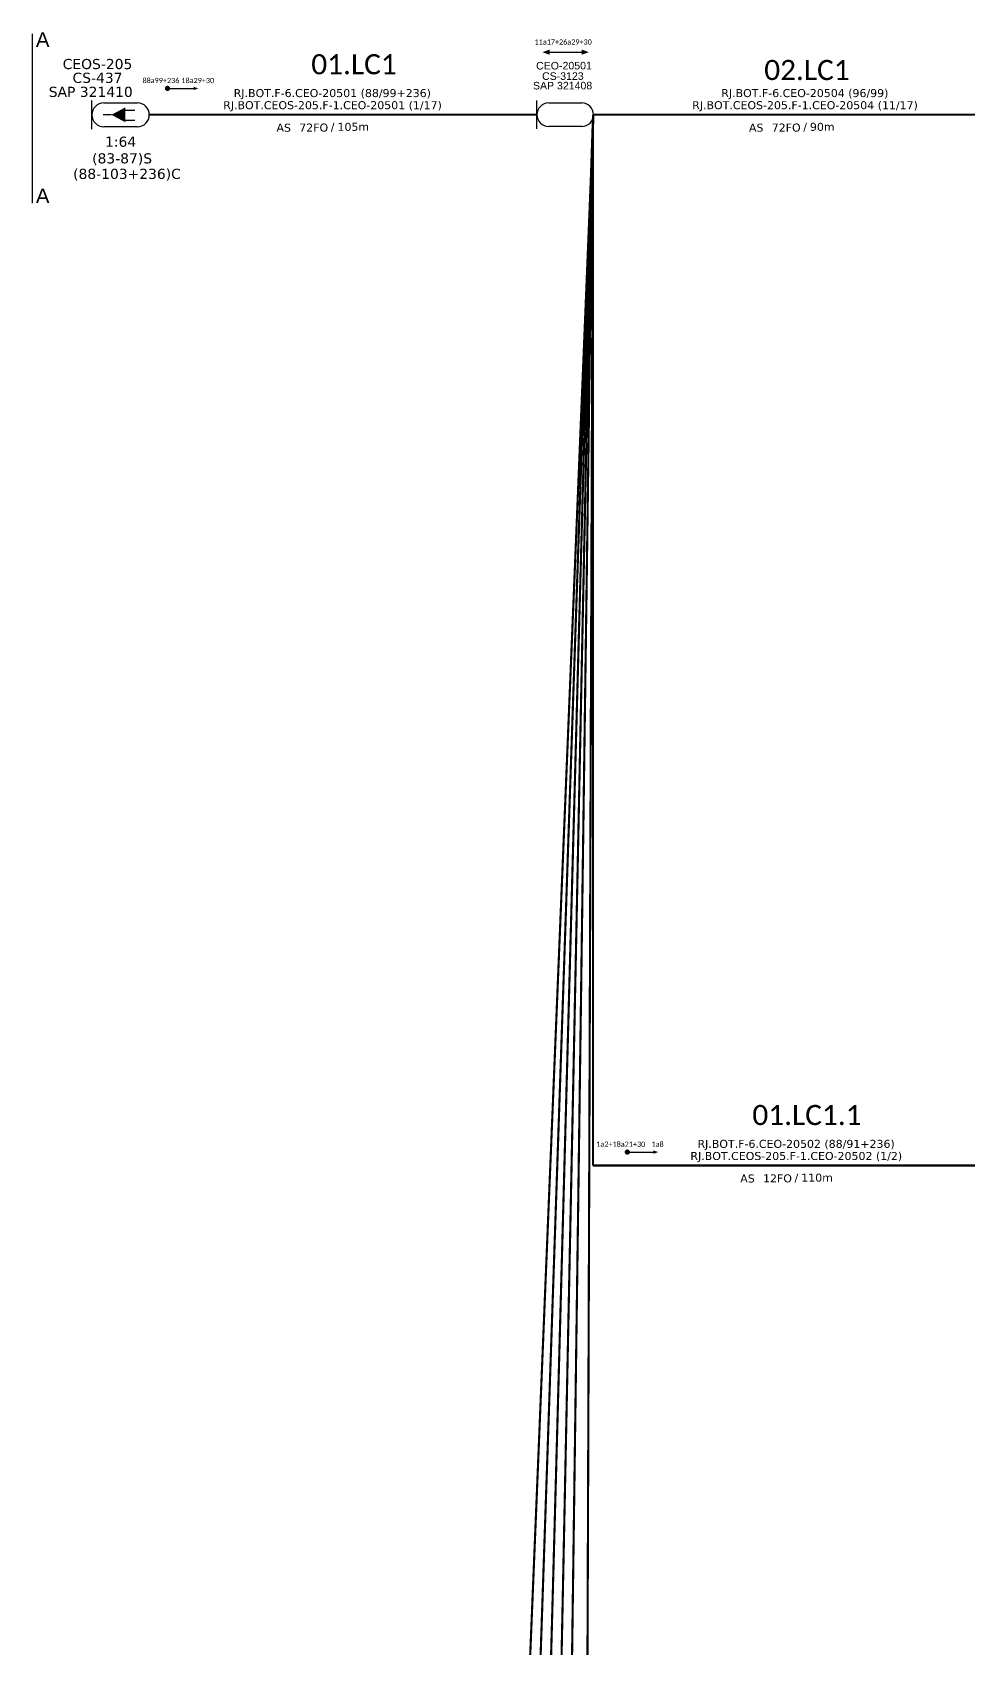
# Model space of a CAD drawing. Header units: millimetres. Extents: x 4089310 to 4461670, y -135350 to 284039.
# Drawn here: x 4094705 to 4187878, y 17401 to 178128 of the extents above; entities that cross this region are included whole.
import ezdxf
from ezdxf.enums import TextEntityAlignment as Align

# ---------------------------------------------------------------- set-up
doc = ezdxf.new("R2010")
doc.units = ezdxf.units.MM
for name, color, linetype, lineweight in [("20.0-LEGENDA DOS CDO'S", 1, 'Continuous', 0), ('20.2-CDO_POSTE', 1, 'Continuous', 5), ('40.1-ETIQUETAS', 1, 'Continuous', 20)]:
    doc.layers.add(name, color=color, linetype=linetype, lineweight=lineweight)
for name, color, linetype in [('20.4-CEOS', 1, 'Continuous'), ('CAP a instalar', 1, 'Continuous'), ('SETA', 7, 'Continuous')]:
    doc.layers.add(name, color=color, linetype=linetype)
doc.styles.add('ARIAL', font='arial.ttf')
doc.styles.add('siredit', font='verdana.ttf')
doc.styles.get("Standard").update_dxf_attribs({"font": 'arial.ttf'})

# ---------------------------------------------------------------- blocks, each defined once
blk = doc.blocks.new('CEO')
at = {"layer": '20.4-CEOS'}
for p, q in [((-6.19, -0.53), (-6.19, 5.68)), ((-3.61, 5.15), (3.61, 5.15)), ((3.61, 0), (-3.61, 0))]:
    blk.add_line(p, q, dxfattribs=at)
for centre, start, end in [((-3.61, 2.58), 90, 270), ((3.61, 2.58), 270, 90)]:
    blk.add_arc(centre, 2.58, start, end, dxfattribs=at)
blk = doc.blocks.new('ETIQUETA_RS5F')
at = {"layer": '40.1-ETIQUETAS', "color": 0, "style": 'siredit'}
blk.add_text('/', height=1.5, dxfattribs=at).set_placement((1.55, -1.95), align=Align.MIDDLE_RIGHT)
for tag, p in [('ETIQUETA_R_PRIMARIA', (1.18, 4.1)), ('ETIQUETA_R_SECUNDARIA', (1.18, 2.1)), ('F_ATIVAS/F_MORTAS', (1.11, -4.24))]:
    blk.add_attdef(tag, text='', height=1.5, dxfattribs=at).set_placement(p, align=Align.MIDDLE_CENTER)
for tag, p in [('TIPO_CABO', (-6.62, -2.12)), ('CAP_CABO', (0.37, -2.09))]:
    blk.add_attdef(tag, text='', height=1.5, dxfattribs=at).set_placement(p, align=Align.MIDDLE_RIGHT)
blk.add_attdef('METROS', text='', height=1.5, dxfattribs=at).set_placement((2.11, -1.95), align=Align.MIDDLE_LEFT)
for tag, p in [('FUSÃO_1', (0.82, -8.39)), ('FUSÃO_2', (0.82, -10.6)), ('FUSÃO_3', (0.82, -12.93)), ('FUSÃO_4', (0.82, -15.14)), ('FUSÃO_5', (0.82, -17.16))]:
    blk.add_attdef(tag, text='', height=1.5, dxfattribs=at).set_placement(p, align=Align.CENTER)
blk = doc.blocks.new('CDOE-TEXTO PADRÃO')
at = {"layer": "20.0-LEGENDA DOS CDO'S", "color": 0, "style": 'ARIAL'}
for tag, p in [('CDO_N', (0.49, 7.39)), ('CORDOALHA', (0.5, 4.33)), ('SAP', (0.51, 1.67)), ('SPLITER_1', (0.59, -0.91)), ('SPLITER_2', (0.6, -3.55)), ('(XX-XX_F)S', (0.54, -8.29)), ('(XX-XX_L)S', (0.55, -10.83)), ('UMS', (0.55, -13.15))]:
    blk.add_attdef(tag, p, '', height=1.7, rotation=0.118, dxfattribs=at)
blk.add_attdef('FIBRAS_UTILIZADAS', text='', height=1.7, rotation=0.118, dxfattribs=at).set_placement((19.77, 7.43), align=Align.CENTER)

msp = doc.modelspace()

# ---------------------------------------------------------------- linework, layer by layer
at = {"color": 5}
msp.add_line((4094705, 177983), (4094705, 161142), dxfattribs=at)
at = {"color": 7}
msp.add_lwpolyline([(4146189, 176154), (4149353, 176154)], dxfattribs=at)
at = {"color": 7, "const_width": 260}
for points in [[(4108028, 172550, 1), (4108288, 172551, 1)], [(4153784, 66779, 1), (4154044, 66780, 1)]]:
    msp.add_lwpolyline(points, format="xyb", close=True, dxfattribs=at)
at = {"layer": '20.4-CEOS'}
for p, q in [((4101827, 171113), (4105157, 171113)), ((4105157, 168738), (4101827, 168738))]:
    msp.add_line(p, q, dxfattribs=at)
for points in [[(4100639, 168494), (4100639, 171357)], [(4103886, 170397), (4104898, 170397)], [(4102573, 169926), (4101772, 169926)], [(4103886, 169409), (4104898, 169409)]]:
    msp.add_lwpolyline(points, dxfattribs=at)
msp.add_lwpolyline([(4102573, 169926, 0, 1466, 0), (4103948, 169926, 1466, 1466, 0)], format="xyseb", dxfattribs=at)
for centre, start, end in [((4101827, 169926), 90, 270), ((4105157, 169926), 270, 90)]:
    msp.add_arc(centre, 1187, start, end, dxfattribs=at)
at = {"layer": 'CAP a instalar', "color": 5, "ltscale": 5.3, "const_width": 212}
msp.add_lwpolyline([(4106345, 169934), (4144915, 169934)], dxfattribs=at)
at = {"layer": 'CAP a instalar', "color": 8, "ltscale": 5.3, "const_width": 212}
for points in [[(4143066, -11980), (4150544, 169934)], [(4144305, -11977), (4150499, 169934)], [(4145544, -11977), (4150499, 169934)], [(4146782, -11977), (4150499, 169934)]]:
    msp.add_lwpolyline(points, dxfattribs=at)
at = {"layer": 'CAP a instalar', "ltscale": 5.3, "const_width": 212}
for points in [[(4148021, -11977), (4150499, 169934)], [(4149844, -12049), (4150499, 169934)], [(4150499, 65445), (4150499, 169934)], [(4150544, 169934), (4191062, 169934)], [(4150499, 65445), (4191062, 65445)]]:
    msp.add_lwpolyline(points, dxfattribs=at)
at = {"layer": 'SETA', "color": 7}
for points in [[(4108158, 172551), (4110995, 172551)], [(4153914, 66780), (4156751, 66780)]]:
    msp.add_lwpolyline(points, dxfattribs=at)
for points in [[(4146190, 175890), (4145462, 176150), (4146187, 176419)], [(4149352, 176419), (4150080, 176158), (4149355, 175890)], [(4110746, 172724), (4111223, 172553), (4110747, 172377)], [(4156502, 66953), (4156979, 66782), (4156504, 66606)]]:
    msp.add_solid(points, dxfattribs=at)

# ---------------------------------------------------------------- block references
at = {"color": 2, "xscale": 454.7098261573845, "yscale": 454.7098261573845, "zscale": 454.7098261573845}
msp.add_blockref('CEO', (4147729, 168763), dxfattribs=at)
at = {"layer": '20.2-CDO_POSTE'}
ref = msp.add_blockref('CDOE-TEXTO PADRÃO', (4144790, 172220), dxfattribs=dict(at, xscale=441.977952325913, yscale=441.977952325913, zscale=441.977952325913))
ref.add_attrib('CDO_N', 'CEO-20501', (4144839, 174433), dxfattribs={"layer": "20.0-LEGENDA DOS CDO'S", "color": 0, "height": 751.3, "rotation": 0.11799, "style": 'ARIAL'})
ref = msp.add_blockref('CDOE-TEXTO PADRÃO', (4145376, 171184), dxfattribs=dict(at, xscale=441.977952325913, yscale=441.977952325913, zscale=441.977952325913))
ref.add_attrib('CDO_N', 'CS-3123', (4145426, 173397), dxfattribs={"layer": "20.0-LEGENDA DOS CDO'S", "color": 0, "height": 751.3, "rotation": 0.11799, "style": 'ARIAL'})
ref = msp.add_blockref('CDOE-TEXTO PADRÃO', (4144474, 170236), dxfattribs=dict(at, xscale=441.977952325913, yscale=441.977952325913, zscale=441.977952325913))
ref.add_attrib('CDO_N', 'SAP 321408', (4144523, 172449), dxfattribs={"layer": "20.0-LEGENDA DOS CDO'S", "color": 0, "height": 751.3, "rotation": 0.11799, "style": 'ARIAL'})
at = {"layer": '40.1-ETIQUETAS'}
ref = msp.add_blockref('ETIQUETA_RS5F', (4170963, 169767), dxfattribs=dict(at, xscale=530.3735344088082, yscale=530.3735344088082, zscale=530.3735344088082))
ref.add_attrib('ETIQUETA_R_PRIMARIA', 'RJ.BOT.F-6.CEO-20504 (96/99)', dxfattribs={"color": 0, "height": 795.56, "style": 'siredit'}).set_placement((4171572, 172088), align=Align.MIDDLE_CENTER)
ref.add_attrib('ETIQUETA_R_SECUNDARIA', 'RJ.BOT.CEOS-205.F-1.CEO-20504 (11/17)', dxfattribs={"color": 0, "height": 795.56, "style": 'siredit'}).set_placement((4171591, 170884), align=Align.MIDDLE_CENTER)
ref.add_attrib('TIPO_CABO', 'AS', dxfattribs={"color": 0, "height": 795.6, "style": 'siredit'}).set_placement((4167454, 168646), align=Align.MIDDLE_RIGHT)
ref.add_attrib('CAP_CABO', '72FO', dxfattribs={"color": 0, "height": 795.6, "style": 'siredit'}).set_placement((4171158, 168657), align=Align.MIDDLE_RIGHT)
ref.add_attrib('METROS', '90m', dxfattribs={"color": 0, "height": 795.6, "style": 'siredit'}).set_placement((4172083, 168731), align=Align.MIDDLE_LEFT)

# ---------------------------------------------------------------- texts
at = {"color": 5}
for p in [(4095737, 177402), (4095737, 161867)]:
    msp.add_text('A', height=1452, dxfattribs=at).set_placement(p, align=Align.MIDDLE_CENTER)
at = {"color": 5, "char_height": 520, "width": 38387.37, "attachment_point": 5, "rotation": 359.91656}
for s, insert in [('\\C256;\\fCalibri|b0|i0|c0|p34;11a17+26a29+30', (4147529, 177166)), ('\\C256;\\fCalibri|b0|i0|c0|p34;88a99+236', (4107502, 173335)), ('\\C256;\\fCalibri|b0|i0|c0|p34;18a29+30', (4111167, 173335)), ('\\C256;\\fCalibri|b0|i0|c0|p34;1a2+18a21+30', (4153259, 67564)), ('\\C256;\\fCalibri|b0|i0|c0|p34;1a8', (4156923, 67564))]:
    msp.add_mtext(s, dxfattribs=dict(at, insert=insert))
at = {"color": 3, "char_height": 2000, "width": 179459.46, "attachment_point": 5}
for s, insert in [('\\fCalibri|b0|i0|c0|p34;01.LC1', (4126714, 174942)), ('\\fCalibri|b0|i0|c0|p34;02.LC1', (4171784, 174372)), ('{\\fCalibri|b0|i0|c0|p34;01.LC1.1}', (4171786, 70457))]:
    msp.add_mtext(s, dxfattribs=dict(at, insert=insert))
at = {"layer": '20.4-CEOS', "color": 7, "style": 'siredit'}
for s, p in [('CEOS-205', (4101193, 175481)), ('CS-437', (4101193, 174109)), ('  SAP 321410', (4100081, 172715)), ('1:64', (4103492, 167755)), ('(83-87)S', (4103639, 166099)), ('(88-103+236)C', (4104124, 164558))]:
    msp.add_text(s, height=1005.9, dxfattribs=at).set_placement(p, align=Align.TOP_CENTER)
at = {"layer": '40.1-ETIQUETAS', "style": 'siredit'}
for s, p in [('RJ.BOT.F-6.CEO-20501 (88/99+236)', (4124557, 172088)), ('RJ.BOT.F-6.CEO-20502 (88/91+236)', (4170704, 67599))]:
    msp.add_text(s, height=795.56, dxfattribs=at).set_placement(p, align=Align.MIDDLE_CENTER)
at = {"layer": '40.1-ETIQUETAS', "color": 255, "style": 'siredit'}
msp.add_text('RJ.BOT.CEOS-205.F-1.CEO-20501 (1/17)', height=795.56, dxfattribs=at).set_placement((4124576, 170884), align=Align.MIDDLE_CENTER)
for s, height, p in [('AS', 795.6, (4120440, 168646)), ('72FO', 795.6, (4124143, 168657)), ('/', 796, (4124770, 168731))]:
    msp.add_text(s, height=height, dxfattribs=at).set_placement(p, align=Align.MIDDLE_RIGHT)
msp.add_text('105m', height=795.6, dxfattribs=at).set_placement((4125069, 168731), align=Align.MIDDLE_LEFT)
at = {"layer": '40.1-ETIQUETAS', "color": 7, "style": 'siredit'}
msp.add_text('RJ.BOT.CEOS-205.F-1.CEO-20502 (1/2)', height=795.56, dxfattribs=at).set_placement((4170723, 66394), align=Align.MIDDLE_CENTER)
at = {"layer": '40.1-ETIQUETAS', "style": 'siredit'}
for s, height, p in [('AS', 795.6, (4166587, 64156)), ('12FO', 795.6, (4170290, 64168)), ('/', 796, (4170917, 64241))]:
    msp.add_text(s, height=height, dxfattribs=at).set_placement(p, align=Align.MIDDLE_RIGHT)
msp.add_text('110m', height=795.6, dxfattribs=at).set_placement((4171216, 64241), align=Align.MIDDLE_LEFT)

doc.saveas('drawing.dxf')
